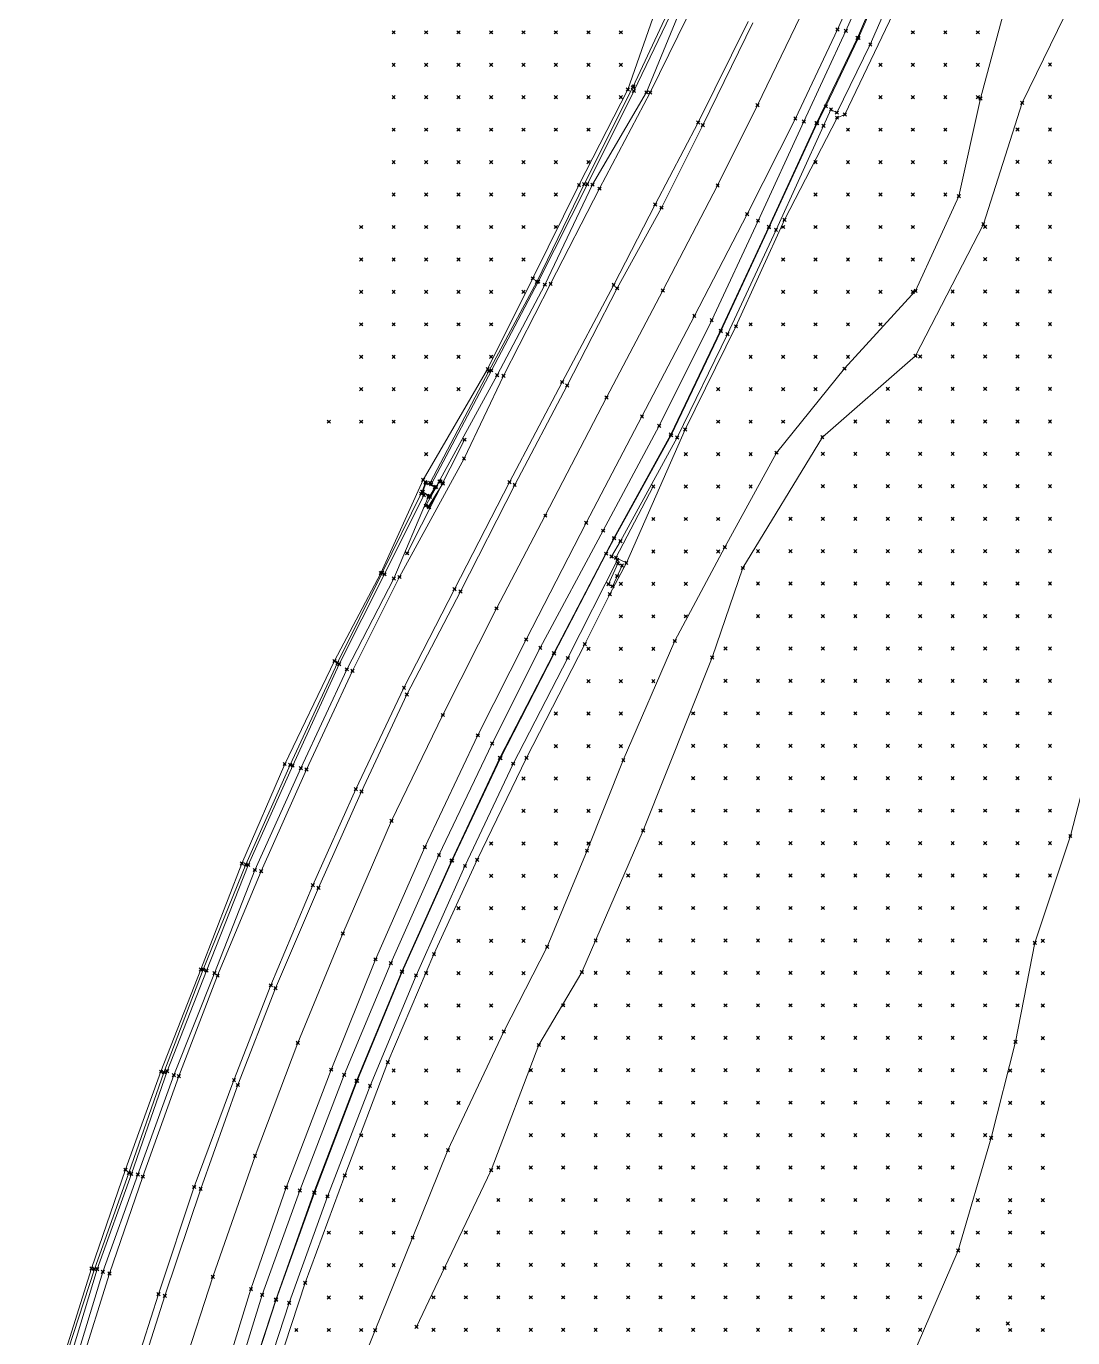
# Model space of a CAD drawing. Header units: metres. Extents: x 441556 to 446409, y 432338 to 461058.
# Drawn here: x 441641.1 to 441737.8, y 452498.3 to 452619.6 of the extents above; entities that cross this region are included whole.
import ezdxf

# ---------------------------------------------------------------- set-up
doc = ezdxf.new("R2010")
doc.units = ezdxf.units.M
doc.header["$MEASUREMENT"] = 0
doc.header["$PDMODE"] = 35
doc.header["$PDSIZE"] = 0.15
for name, color, linetype, lineweight in [('DTM-BRE-RevN_GRP_ CAROSABIL', 2, 'Continuous', 0), ('DTM-BRE-RevN_GRP_ACOSTAMENT', 2, 'Continuous', 0), ('DTM-BRE-RevN_GRP_AX', 2, 'Continuous', 0), ('DTM-BRE-RevN_GRP_CAMERA CADERE JOS', 2, 'Continuous', 0), ('DTM-BRE-RevN_GRP_CAMERA CADERE SUS', 2, 'Continuous', 0), ('DTM-BRE-RevN_GRP_CANAL', 2, 'Continuous', 0), ('DTM-BRE-RevN_GRP_CURS APA', 2, 'Continuous', 0), ('DTM-BRE-RevN_GRP_PARAPET BETON_JOS', 2, 'Continuous', 0), ('DTM-BRE-RevN_GRP_PARAPET BETON_SUS', 2, 'Continuous', 0), ('DTM-BRE-RevN_GRP_PARAPET METALIC', 2, 'Continuous', 0), ('DTM-BRE-RevN_GRP_PARAPET NEW JERSEY', 2, 'Continuous', 0), ('DTM-BRE-RevN_GRP_SANT BETON JOS', 2, 'Continuous', 0), ('DTM-BRE-RevN_GRP_SANT BETON SUS', 2, 'Continuous', 0), ('DTM-BRE-RevN_GRP_TALUZ JOS', 2, 'Continuous', 0), ('DTM-BRE-RevN_GRP_TALUZ SUS', 2, 'Continuous', 0), ('DTM-BRE-RevN_GRP_ZID SPRIJIN JOS', 2, 'Continuous', 0), ('DTM-BRE-RevN_GRP_ZID SPRIJIN SUS', 2, 'Continuous', 0), ('DTM-BRE-RevN_YP_RevL', 1, 'Continuous', 0), ('DTM-NOK-RevN_bathymetry', 6, 'Continuous', 0), ('DTM-NOK-RevN_LIDAR_co_lidar', 91, 'Continuous', 0), ('DTM-NOK-RevN_RTK', 32, 'Continuous', 0)]:
    doc.layers.add(name, color=color, linetype=linetype, lineweight=lineweight)

msp = doc.modelspace()

# ---------------------------------------------------------------- linework, layer by layer
at = {"layer": 'DTM-BRE-RevN_GRP_ CAROSABIL'}
for p, q in [((441716.083, 452619.271, 359.569), (441720.063, 452628.259, 359.603)), ((441703.202, 452622.471, 359.294), (441698.784, 452613.448, 359.229)), ((441712.193, 452611.041, 359.511), (441716.083, 452619.271, 359.569)), ((441698.784, 452613.448, 359.229), (441694.104, 452604.559, 359.24)), ((441707.734, 452602.208, 359.402), (441712.193, 452611.041, 359.511)), ((441694.104, 452604.559, 359.24), (441689.578, 452595.748, 359.263)), ((441702.859, 452592.791, 359.328), (441707.734, 452602.208, 359.402)), ((441689.578, 452595.748, 359.263), (441685.215, 452587.257, 359.293)), ((441698.021, 452583.504, 359.221), (441702.859, 452592.791, 359.328)), ((441685.215, 452587.257, 359.293), (441681.573, 452579.609, 359.214)), ((441692.871, 452573.668, 359.108), (441698.021, 452583.504, 359.221)), ((441681.573, 452579.609, 359.214), (441675.611, 452568.659, 359.335)), ((441687.312, 452562.881, 358.991), (441692.871, 452573.668, 359.108)), ((441675.611, 452568.659, 359.335), (441671.255, 452559.971, 359.34)), ((441682.859, 452554.019, 358.964), (441687.312, 452562.881, 358.991)), ((441671.255, 452559.971, 359.34), (441667.005, 452550.866, 359.271)), ((441677.956, 452543.675, 358.923), (441682.859, 452554.019, 358.964)), ((441667.005, 452550.866, 359.271), (441662.812, 452541.456, 359.318)), ((441673.387, 452533.305, 358.904), (441677.956, 452543.675, 358.923)), ((441662.812, 452541.456, 359.318), (441658.8, 452531.801, 359.241)), ((441669.299, 452523.107, 358.903), (441673.387, 452533.305, 358.904)), ((441658.8, 452531.801, 359.241), (441655.213, 452522.516, 359.177)), ((441655.213, 452522.516, 359.177), (441651.885, 452513.218, 359.011)), ((441665.145, 452512.223, 358.879), (441669.299, 452523.107, 358.903)), ((441651.885, 452513.218, 359.011), (441648.803, 452504.273, 359.186)), ((441661.88, 452502.826, 358.851), (441665.145, 452512.223, 358.879)), ((441648.803, 452504.273, 359.186), (441645.756, 452494.56, 359.142)), ((441655.747, 452483, 358.763), (441661.88, 452502.826, 358.851))]:
    msp.add_line(p, q, dxfattribs=at)
at = {"layer": 'DTM-BRE-RevN_GRP_ACOSTAMENT'}
for p, q in [((441717.941, 452618.493, 359.583), (441721.896, 452627.736, 359.584)), ((441714.145, 452610.609, 359.57), (441717.941, 452618.493, 359.583)), ((441709.743, 452601.026, 359.491), (441714.145, 452610.609, 359.57)), ((441705.289, 452591.433, 359.348), (441709.743, 452601.026, 359.491)), ((441700.672, 452581.829, 359.2), (441705.289, 452591.433, 359.348)), ((441695.432, 452572.259, 359.065), (441700.672, 452581.829, 359.2)), ((441689.869, 452561.613, 358.912), (441695.432, 452572.259, 359.065)), ((441684.883, 452551.935, 358.891), (441689.869, 452561.613, 358.912)), ((441680.418, 452542.428, 358.87), (441684.883, 452551.935, 358.891)), ((441675.829, 452532.187, 358.859), (441680.418, 452542.428, 358.87)), ((441671.626, 452522.075, 358.818), (441675.829, 452532.187, 358.859)), ((441667.703, 452511.763, 358.788), (441671.626, 452522.075, 358.818)), ((441664.184, 452501.835, 358.774), (441667.703, 452511.763, 358.788)), ((441660.955, 452492.017, 358.764), (441664.184, 452501.835, 358.774))]:
    msp.add_line(p, q, dxfattribs=at)
at = {"layer": 'DTM-BRE-RevN_GRP_AX'}
for p, q in [((441712.626, 452620.453, 359.437), (441708.704, 452612.276, 359.436)), ((441708.704, 452612.276, 359.436), (441705.014, 452604.861, 359.371)), ((441705.014, 452604.861, 359.371), (441699.936, 452595.137, 359.3)), ((441699.936, 452595.137, 359.3), (441694.75, 452585.255, 359.232)), ((441694.75, 452585.255, 359.232), (441689.083, 452574.33, 359.186)), ((441689.083, 452574.33, 359.186), (441684.577, 452565.756, 359.081)), ((441684.577, 452565.756, 359.081), (441679.616, 452555.9, 359.038)), ((441679.616, 452555.9, 359.038), (441674.873, 452546.106, 359.028)), ((441674.873, 452546.106, 359.028), (441670.377, 452535.695, 358.976)), ((441670.377, 452535.695, 358.976), (441666.207, 452525.581, 358.965)), ((441666.207, 452525.581, 358.965), (441662.256, 452515.145, 358.94)), ((441662.256, 452515.145, 358.94), (441658.345, 452503.966, 358.923)), ((441658.345, 452503.966, 358.923), (441655.393, 452494.889, 358.893))]:
    msp.add_line(p, q, dxfattribs=at)
at = {"layer": 'DTM-BRE-RevN_GRP_CAMERA CADERE JOS'}
for p, q in [((441678.035, 452577.332, 357.03), (441677.767, 452576.544, 357.315)), ((441678.867, 452576.968, 356.692), (441678.035, 452577.332, 357.03)), ((441678.415, 452576.171, 357.311), (441678.867, 452576.968, 356.692)), ((441677.767, 452576.544, 357.315), (441678.415, 452576.171, 357.311))]:
    msp.add_line(p, q, dxfattribs=at)
at = {"layer": 'DTM-BRE-RevN_GRP_CAMERA CADERE SUS'}
for p, q in [((441678, 452577.433, 358.952), (441677.711, 452576.539, 359.033)), ((441679.004, 452576.983, 359.103), (441678, 452577.433, 358.952)), ((441678.431, 452576.078, 358.998), (441679.004, 452576.983, 359.103)), ((441677.711, 452576.539, 359.033), (441678.431, 452576.078, 358.998))]:
    msp.add_line(p, q, dxfattribs=at)
at = {"layer": 'DTM-BRE-RevN_GRP_CANAL'}
for p, q in [((441695.803, 452569.912, 357.117), (441694.923, 452567.991, 357.122)), ((441695.294, 452567.792, 355.918), (441696.174, 452569.712, 355.913)), ((441696.174, 452569.712, 355.913), (441695.803, 452569.912, 357.117)), ((441694.923, 452567.991, 357.122), (441695.294, 452567.792, 355.918))]:
    msp.add_line(p, q, dxfattribs=at)
at = {"layer": 'DTM-BRE-RevN_GRP_CURS APA'}
for p, q in [((441740.038, 452554.031, 351.695), (441737.61, 452544.714, 351.708)), ((441737.61, 452544.714, 351.708), (441734.32, 452534.832, 351.667)), ((441734.32, 452534.832, 351.667), (441732.542, 452525.689, 351.659)), ((441732.542, 452525.689, 351.659), (441730.296, 452516.808, 351.644)), ((441730.296, 452516.808, 351.644), (441727.242, 452506.386, 351.675)), ((441727.242, 452506.386, 351.675), (441723.467, 452497.622, 351.605))]:
    msp.add_line(p, q, dxfattribs=at)
at = {"layer": 'DTM-BRE-RevN_GRP_PARAPET BETON_JOS'}
for p, q in [((441678.049, 452575.254, 359.182), (441679.312, 452577.48, 359.195)), ((441679.599, 452577.36, 359.333), (441678.341, 452575.1, 359.337)), ((441679.312, 452577.48, 359.195), (441679.599, 452577.36, 359.333)), ((441678.341, 452575.1, 359.337), (441678.049, 452575.254, 359.182))]:
    msp.add_line(p, q, dxfattribs=at)
at = {"layer": 'DTM-BRE-RevN_GRP_PARAPET BETON_SUS'}
for p, q in [((441679.622, 452577.286, 359.856), (441678.284, 452575.18, 359.829)), ((441679.393, 452577.483, 359.851), (441679.622, 452577.286, 359.856))]:
    msp.add_line(p, q, dxfattribs=at)
at = {"layer": 'DTM-BRE-RevN_GRP_PARAPET METALIC'}
for p, q in [((441716.867, 452619.139, 359.561), (441720.779, 452627.95, 359.594)), ((441712.987, 452610.761, 359.531), (441716.867, 452619.139, 359.561)), ((441708.744, 452601.595, 359.439), (441712.987, 452610.761, 359.531)), ((441704.463, 452592.402, 359.366), (441708.744, 452601.595, 359.439)), ((441699.609, 452582.624, 359.19), (441704.463, 452592.402, 359.366)), ((441694.428, 452572.943, 359.071), (441699.609, 452582.624, 359.19)), ((441681.611, 452581.35, 359.272), (441676.309, 452570.846, 359.333)), ((441688.624, 452562.105, 358.922), (441694.428, 452572.943, 359.071)), ((441684.175, 452553.269, 358.933), (441688.624, 452562.105, 358.922)), ((441679.259, 452542.947, 358.873), (441684.175, 452553.269, 358.933)), ((441674.814, 452532.956, 358.866), (441679.259, 452542.947, 358.873)), ((441670.503, 452522.632, 358.856), (441674.814, 452532.956, 358.866)), ((441666.397, 452511.932, 358.805), (441670.503, 452522.632, 358.856)), ((441662.921, 452502.286, 358.794), (441666.397, 452511.932, 358.805)), ((441656.842, 452482.658, 358.723), (441662.921, 452502.286, 358.794))]:
    msp.add_line(p, q, dxfattribs=at)
at = {"layer": 'DTM-BRE-RevN_GRP_PARAPET NEW JERSEY'}
for p, q in [((441707.834, 452620.021, 359.582), (441703.214, 452610.677, 359.35)), ((441703.641, 452610.434, 359.358), (441708.26, 452619.878, 359.447)), ((441703.214, 452610.677, 359.35), (441699.247, 452603.085, 359.358)), ((441699.817, 452602.798, 359.353), (441703.641, 452610.434, 359.358)), ((441699.247, 452603.085, 359.358), (441695.404, 452595.659, 359.305)), ((441695.736, 452595.346, 359.238), (441699.817, 452602.798, 359.353)), ((441695.404, 452595.659, 359.305), (441690.639, 452586.68, 359.269)), ((441691.114, 452586.358, 359.289), (441695.736, 452595.346, 359.238)), ((441690.639, 452586.68, 359.269), (441685.784, 452577.42, 359.247)), ((441686.255, 452577.167, 359.245), (441691.114, 452586.358, 359.289)), ((441685.784, 452577.42, 359.247), (441680.697, 452567.542, 359.297)), ((441681.241, 452567.32, 359.221), (441686.255, 452577.167, 359.245)), ((441680.697, 452567.542, 359.297), (441676.022, 452558.41, 359.174)), ((441676.287, 452557.797, 359.291), (441681.241, 452567.32, 359.221)), ((441676.022, 452558.41, 359.174), (441671.563, 452549.041, 359.247)), ((441672.101, 452548.824, 359.23), (441676.287, 452557.797, 359.291)), ((441671.563, 452549.041, 359.247), (441667.599, 452540.166, 359.193)), ((441668.112, 452539.908, 359.149), (441672.101, 452548.824, 359.23)), ((441667.599, 452540.166, 359.193), (441663.72, 452530.907, 359.165)), ((441664.144, 452530.643, 359.137), (441668.112, 452539.908, 359.149)), ((441663.72, 452530.907, 359.165), (441660.311, 452522.133, 359.188)), ((441660.668, 452521.695, 359.183), (441664.144, 452530.643, 359.137)), ((441660.311, 452522.133, 359.188), (441656.635, 452512.262, 359.161)), ((441657.232, 452512.101, 359.116), (441660.668, 452521.695, 359.183)), ((441656.635, 452512.262, 359.161), (441653.332, 452502.346, 359.261)), ((441653.91, 452502.198, 359.152), (441657.232, 452512.101, 359.116)), ((441653.332, 452502.346, 359.261), (441650.174, 452492.448, 359.047)), ((441650.692, 452492.007, 359.001), (441653.91, 452502.198, 359.152))]:
    msp.add_line(p, q, dxfattribs=at)
at = {"layer": 'DTM-BRE-RevN_GRP_SANT BETON JOS'}
for p, q in [((441701.865, 452623.18, 359.007), (441697.27, 452613.586, 358.926)), ((441697.27, 452613.586, 358.926), (441692.97, 452604.984, 358.88)), ((441692.97, 452604.984, 358.88), (441688.426, 452595.957, 358.888)), ((441688.426, 452595.957, 358.888), (441684.097, 452587.762, 358.908)), ((441684.097, 452587.762, 358.908), (441678.538, 452577.222, 358.894)), ((441677.871, 452576.222, 358.871), (441674.228, 452568.906, 359.016)), ((441674.228, 452568.906, 359.016), (441670.036, 452560.6, 359.008)), ((441670.036, 452560.6, 359.008), (441665.736, 452551.222, 358.999)), ((441665.736, 452551.222, 358.999), (441661.626, 452542.03, 358.992)), ((441661.626, 452542.03, 358.992), (441657.763, 452532.26, 358.933)), ((441657.763, 452532.26, 358.933), (441654.132, 452522.979, 358.877)), ((441654.132, 452522.979, 358.877), (441650.826, 452513.472, 358.863)), ((441650.826, 452513.472, 358.863), (441647.677, 452504.658, 358.831)), ((441647.677, 452504.658, 358.831), (441644.69, 452494.8, 359.21))]:
    msp.add_line(p, q, dxfattribs=at)
at = {"layer": 'DTM-BRE-RevN_GRP_SANT BETON SUS'}
for p, q in [((441697.175, 452613.929, 359.089), (441701.465, 452623.142, 359.142)), ((441698.427, 452613.464, 359.162), (441702.325, 452622.928, 359.157)), ((441692.679, 452604.978, 359.021), (441697.175, 452613.929, 359.089)), ((441693.45, 452604.93, 359.158), (441698.427, 452613.464, 359.162)), ((441688.294, 452595.949, 359.077), (441692.679, 452604.978, 359.021)), ((441689.04, 452595.681, 359.219), (441693.45, 452604.93, 359.158)), ((441683.866, 452587.686, 359.047), (441688.294, 452595.949, 359.077)), ((441684.624, 452587.312, 359.227), (441689.04, 452595.681, 359.219)), ((441678.44, 452577.364, 359.044), (441683.866, 452587.686, 359.047)), ((441678.989, 452576.991, 359.224), (441684.624, 452587.312, 359.227)), ((441677.613, 452576.36, 359.047), (441674.011, 452569.034, 359.179)), ((441675.077, 452568.517, 359.324), (441678.273, 452576.049, 359.157)), ((441674.011, 452569.034, 359.179), (441669.864, 452560.713, 359.133)), ((441670.737, 452560.119, 359.301), (441675.077, 452568.517, 359.324)), ((441669.864, 452560.713, 359.133), (441665.503, 452551.285, 359.143)), ((441666.499, 452550.973, 359.26), (441670.737, 452560.119, 359.301)), ((441665.503, 452551.285, 359.143), (441661.395, 452542.073, 359.104)), ((441662.232, 452541.565, 359.221), (441666.499, 452550.973, 359.26)), ((441661.395, 452542.073, 359.104), (441657.472, 452532.354, 359.101)), ((441658.507, 452532.029, 359.258), (441662.232, 452541.565, 359.221)), ((441657.472, 452532.354, 359.101), (441653.829, 452522.859, 359.078)), ((441654.754, 452522.59, 359.213), (441658.507, 452532.029, 359.258)), ((441653.829, 452522.859, 359.078), (441650.594, 452513.56, 359.023)), ((441651.431, 452513.41, 359.167), (441654.754, 452522.59, 359.213)), ((441650.594, 452513.56, 359.023), (441647.417, 452504.657, 359.012)), ((441648.193, 452504.418, 359.109), (441651.431, 452513.41, 359.167)), ((441647.417, 452504.657, 359.012), (441644.251, 452494.968, 358.97)), ((441645.172, 452494.558, 359.123), (441648.193, 452504.418, 359.109))]:
    msp.add_line(p, q, dxfattribs=at)
at = {"layer": 'DTM-BRE-RevN_GRP_TALUZ JOS'}
for p, q in [((441700.104, 452623.401, 359.25), (441696.715, 452613.723, 359.07)), ((441733.164, 452612.488, 352.065), (441737.759, 452621.896, 352.065)), ((441696.715, 452613.723, 359.07), (441692.198, 452604.891, 359.046)), ((441729.57, 452601.276, 352.178), (441733.164, 452612.488, 352.065)), ((441692.198, 452604.891, 359.046), (441687.939, 452596.269, 359.071)), ((441723.304, 452589.113, 352.219), (441729.57, 452601.276, 352.178)), ((441687.939, 452596.269, 359.071), (441683.756, 452587.866, 359.068)), ((441714.692, 452581.589, 352.001), (441723.304, 452589.113, 352.219)), ((441683.756, 452587.866, 359.068), (441677.792, 452577.642, 359.05)), ((441707.345, 452569.491, 352), (441714.692, 452581.589, 352.001)), ((441677.792, 452577.642, 359.05), (441673.87, 452569.017, 359.185)), ((441704.513, 452561.215, 352.077), (441707.345, 452569.491, 352)), ((441673.87, 452569.017, 359.185), (441669.595, 452560.891, 359.167)), ((441698.123, 452545.21, 352.161), (441704.513, 452561.215, 352.077)), ((441669.595, 452560.891, 359.167), (441664.996, 452551.364, 359.234)), ((441664.996, 452551.364, 359.234), (441661.047, 452542.176, 359.196)), ((441692.464, 452532.132, 352.156), (441698.123, 452545.21, 352.161)), ((441661.047, 452542.176, 359.196), (441657.25, 452532.378, 359.24)), ((441657.25, 452532.378, 359.24), (441653.562, 452522.927, 359.103)), ((441688.49, 452525.392, 352.045), (441692.464, 452532.132, 352.156)), ((441684.076, 452513.812, 352.031), (441688.49, 452525.392, 352.045)), ((441653.562, 452522.927, 359.103), (441650.276, 452513.867, 359.009)), ((441650.276, 452513.867, 359.009), (441647.142, 452504.726, 359.032)), ((441679.761, 452504.775, 352.053), (441684.076, 452513.812, 352.031)), ((441647.142, 452504.726, 359.032), (441641.11, 452485.451, 358.373)), ((441677.18, 452499.327, 352.007), (441679.761, 452504.775, 352.053))]:
    msp.add_line(p, q, dxfattribs=at)
at = {"layer": 'DTM-BRE-RevN_GRP_TALUZ SUS'}
for p, q in [((441729.297, 452612.9, 354.85), (441731.973, 452622.807, 354.929)), ((441727.298, 452603.866, 354.717), (441729.297, 452612.9, 354.85)), ((441723.314, 452595.104, 354.48), (441727.298, 452603.866, 354.717)), ((441716.746, 452587.92, 354.491), (441723.314, 452595.104, 354.48)), ((441710.443, 452580.147, 354.781), (441716.746, 452587.92, 354.491)), ((441705.673, 452571.407, 354.656), (441710.443, 452580.147, 354.781)), ((441701.047, 452562.741, 354.773), (441705.673, 452571.407, 354.656)), ((441696.294, 452551.717, 355.71), (441701.047, 452562.741, 354.773)), ((441692.939, 452543.359, 355.197), (441696.294, 452551.717, 355.71)), ((441689.248, 452534.465, 354.753), (441692.939, 452543.359, 355.197)), ((441685.253, 452526.633, 354.765), (441689.248, 452534.465, 354.753)), ((441680.089, 452515.66, 354.764), (441685.253, 452526.633, 354.765)), ((441676.824, 452507.577, 354.736), (441680.089, 452515.66, 354.764)), ((441673.361, 452499.023, 354.559), (441676.824, 452507.577, 354.736)), ((441669.563, 452489.529, 354.632), (441673.361, 452499.023, 354.559))]:
    msp.add_line(p, q, dxfattribs=at)
at = {"layer": 'DTM-BRE-RevN_GRP_ZID SPRIJIN JOS'}
for p, q in [((441716.773, 452611.419, 355.291), (441722.338, 452623.068, 355.28)), ((441711.181, 452601.684, 355.292), (441716.047, 452611.12, 355.441)), ((441716.047, 452611.12, 355.441), (441716.773, 452611.419, 355.291)), ((441706.706, 452591.828, 355.093), (441711.181, 452601.684, 355.292)), ((441702.012, 452582.303, 355.085), (441706.706, 452591.828, 355.093)), ((441696.576, 452569.96, 354.845), (441702.012, 452582.303, 355.085)), ((441692.73, 452562.453, 354.892), (441695.041, 452567.064, 354.923)), ((441687.344, 452551.938, 354.879), (441692.73, 452562.453, 354.892)), ((441682.782, 452542.514, 354.842), (441687.344, 452551.938, 354.879)), ((441678.795, 452533.776, 354.847), (441682.782, 452542.514, 354.842)), ((441674.53, 452523.799, 354.861), (441678.795, 452533.776, 354.847)), ((441670.557, 452513.325, 354.783), (441674.53, 452523.799, 354.861)), ((441666.883, 452503.398, 354.788), (441670.557, 452513.325, 354.783)), ((441663.404, 452492.722, 354.711), (441666.883, 452503.398, 354.788))]:
    msp.add_line(p, q, dxfattribs=at)
at = {"layer": 'DTM-BRE-RevN_GRP_ZID SPRIJIN SUS'}
for p, q in [((441718.032, 452618.49, 359.487), (441722.004, 452627.663, 359.499)), ((441723.14, 452627.165, 359.497), (441719.122, 452617.886, 359.479)), ((441715.006, 452612.172, 359.493), (441718.032, 452618.49, 359.487)), ((441719.122, 452617.886, 359.479), (441716.027, 452611.581, 359.51)), ((441714.215, 452610.602, 359.489), (441715.006, 452612.172, 359.493)), ((441715.486, 452611.879, 359.515), (441714.797, 452610.37, 359.488)), ((441716.027, 452611.581, 359.51), (441715.486, 452611.879, 359.515)), ((441709.763, 452600.991, 359.418), (441714.215, 452610.602, 359.489)), ((441714.797, 452610.37, 359.488), (441710.407, 452600.754, 359.406)), ((441705.308, 452591.385, 359.334), (441709.763, 452600.991, 359.418)), ((441710.407, 452600.754, 359.406), (441705.928, 452591.104, 359.342)), ((441700.708, 452581.755, 359.261), (441705.308, 452591.385, 359.334)), ((441705.928, 452591.104, 359.342), (441701.264, 452581.546, 359.245)), ((441695.453, 452572.23, 359.182), (441700.708, 452581.755, 359.261)), ((441701.264, 452581.546, 359.245), (441696.026, 452571.976, 359.179)), ((441694.704, 452570.817, 359.183), (441695.453, 452572.23, 359.182)), ((441696.026, 452571.976, 359.179), (441695.21, 452570.544, 359.202)), ((441689.915, 452561.587, 359.159), (441694.704, 452570.817, 359.183)), ((441695.742, 452570.235, 359.182), (441691.169, 452561.169, 359.158)), ((441695.21, 452570.544, 359.202), (441695.742, 452570.235, 359.182)), ((441684.945, 452551.906, 359.137), (441689.915, 452561.587, 359.159)), ((441691.169, 452561.169, 359.158), (441686.122, 452551.396, 359.138)), ((441680.475, 452542.443, 359.113), (441684.945, 452551.906, 359.137)), ((441686.122, 452551.396, 359.138), (441681.66, 452541.935, 359.126)), ((441675.867, 452532.142, 359.075), (441680.475, 452542.443, 359.113)), ((441681.66, 452541.935, 359.126), (441677.135, 452531.829, 359.097)), ((441671.692, 452522.086, 359.056), (441675.867, 452532.142, 359.075)), ((441677.135, 452531.829, 359.097), (441672.883, 452521.611, 359.057)), ((441667.747, 452511.725, 359), (441671.692, 452522.086, 359.056)), ((441672.883, 452521.611, 359.057), (441668.944, 452511.397, 359.013)), ((441664.22, 452501.857, 358.962), (441667.747, 452511.725, 359)), ((441668.944, 452511.397, 359.013), (441665.41, 452501.547, 358.985)), ((441660.995, 452492.014, 358.973), (441664.22, 452501.857, 358.962)), ((441665.41, 452501.547, 358.985), (441662.215, 452491.763, 358.962))]:
    msp.add_line(p, q, dxfattribs=at)
at = {"layer": 'DTM-BRE-RevN_YP_RevL'}
for p, q in [((441695.618, 452570.432, 354.843), (441699.066, 452577.021, 355.46)), ((441695.041, 452567.064, 354.923), (441696.576, 452569.96, 354.845)), ((441696.576, 452569.96, 354.845), (441695.618, 452570.432, 354.843))]:
    msp.add_line(p, q, dxfattribs=at)
at = {"layer": 'DTM-NOK-RevN_bathymetry'}
for p in [(441735.733, 452616.035, 352.151), (441735.733, 452613.036, 351.972), (441732.734, 452610.036, 352.556), (441735.733, 452610.036, 351.83), (441732.734, 452607.037, 352.429), (441735.733, 452607.037, 351.486), (441732.734, 452604.038, 351.951), (441735.733, 452604.038, 350.981), (441729.734, 452601.038, 352.452), (441732.734, 452601.038, 351.459), (441735.733, 452601.038, 350.46), (441729.734, 452598.039, 351.937), (441732.734, 452598.039, 350.867), (441735.733, 452598.039, 349.994), (441726.735, 452595.039, 351.82), (441729.734, 452595.039, 351.274), (441732.734, 452595.039, 350.243), (441735.733, 452595.039, 349.727), (441726.735, 452592.04, 351.014), (441729.734, 452592.04, 350.489), (441732.734, 452592.04, 349.914), (441735.733, 452592.04, 349.531), (441723.736, 452589.041, 351.12), (441726.735, 452589.041, 350.631), (441729.734, 452589.041, 350.141), (441732.734, 452589.041, 349.698), (441735.733, 452589.041, 349.283), (441720.736, 452586.041, 351.232), (441723.736, 452586.041, 350.742), (441726.735, 452586.041, 350.253), (441729.734, 452586.041, 349.917), (441732.734, 452586.041, 349.447), (441735.733, 452586.041, 349.019), (441717.737, 452583.042, 351.623), (441720.736, 452583.042, 350.812), (441723.736, 452583.042, 350.323), (441726.735, 452583.042, 349.971), (441729.734, 452583.042, 349.628), (441732.734, 452583.042, 349.135), (441735.733, 452583.042, 348.829), (441714.738, 452580.043, 352.167), (441717.737, 452580.043, 351.352), (441720.736, 452580.043, 350.42), (441723.736, 452580.043, 349.956), (441726.735, 452580.043, 349.84), (441729.734, 452580.043, 349.325), (441732.734, 452580.043, 348.859), (441735.733, 452580.043, 348.857), (441714.738, 452577.043, 351.608), (441717.737, 452577.043, 350.743), (441720.736, 452577.043, 350.029), (441723.736, 452577.043, 349.924), (441726.735, 452577.043, 349.627), (441729.734, 452577.043, 349.17), (441732.734, 452577.043, 348.861), (441735.733, 452577.043, 348.831), (441711.738, 452574.044, 352.016), (441714.738, 452574.044, 351.07), (441717.737, 452574.044, 350.179), (441720.736, 452574.044, 349.849), (441723.736, 452574.044, 349.837), (441726.735, 452574.044, 349.533), (441729.734, 452574.044, 349.14), (441732.734, 452574.044, 348.834), (441735.733, 452574.044, 348.778), (441708.739, 452571.045, 352.331), (441711.738, 452571.045, 351.67), (441714.738, 452571.045, 350.776), (441717.737, 452571.045, 349.905), (441720.736, 452571.045, 349.761), (441723.736, 452571.045, 349.728), (441726.735, 452571.045, 349.414), (441729.734, 452571.045, 349.081), (441732.734, 452571.045, 348.755), (441735.733, 452571.045, 349.062), (441708.739, 452568.045, 351.869), (441711.738, 452568.045, 351.211), (441714.738, 452568.045, 350.487), (441717.737, 452568.045, 349.706), (441720.736, 452568.045, 349.656), (441723.736, 452568.045, 349.472), (441726.735, 452568.045, 349.238), (441729.734, 452568.045, 349.015), (441732.734, 452568.045, 348.804), (441735.733, 452568.045, 349.322), (441708.739, 452565.046, 351.406), (441711.738, 452565.046, 350.748), (441714.738, 452565.046, 350.09), (441717.737, 452565.046, 349.607), (441720.736, 452565.046, 349.451), (441723.736, 452565.046, 349.28), (441726.735, 452565.046, 349.21), (441729.734, 452565.046, 349.21), (441732.734, 452565.046, 349.279), (441735.733, 452565.046, 349.63), (441705.74, 452562.047, 351.684), (441708.739, 452562.047, 351.109), (441711.738, 452562.047, 350.537), (441714.738, 452562.047, 349.961), (441717.737, 452562.047, 349.561), (441720.736, 452562.047, 349.39), (441723.736, 452562.047, 349.232), (441726.735, 452562.047, 349.197), (441729.734, 452562.047, 349.324), (441732.734, 452562.047, 349.471), (441735.733, 452562.047, 350.183), (441705.74, 452559.047, 351.483), (441708.739, 452559.047, 351.026), (441711.738, 452559.047, 350.509), (441714.738, 452559.047, 349.928), (441717.737, 452559.047, 349.478), (441720.736, 452559.047, 349.338), (441723.736, 452559.047, 349.22), (441726.735, 452559.047, 349.197), (441729.734, 452559.047, 349.5), (441732.734, 452559.047, 349.954), (441735.733, 452559.047, 350.667), (441702.74, 452556.048, 351.601), (441705.74, 452556.048, 351.055), (441708.739, 452556.048, 350.599), (441711.738, 452556.048, 350.143), (441714.738, 452556.048, 349.688), (441717.737, 452556.048, 349.52), (441720.736, 452556.048, 349.399), (441723.736, 452556.048, 349.379), (441726.735, 452556.048, 349.384), (441729.734, 452556.048, 349.778), (441732.734, 452556.048, 350.393), (441735.733, 452556.048, 350.846), (441702.74, 452553.049, 351.337), (441705.74, 452553.049, 350.668), (441708.739, 452553.049, 350.214), (441711.738, 452553.049, 349.758), (441714.738, 452553.049, 349.482), (441717.737, 452553.049, 349.542), (441720.736, 452553.049, 349.428), (441723.736, 452553.049, 349.417), (441726.735, 452553.049, 349.439), (441729.734, 452553.049, 349.911), (441732.734, 452553.049, 350.541), (441735.733, 452553.049, 351.138), (441702.74, 452550.049, 351.044), (441705.74, 452550.049, 350.285), (441708.739, 452550.049, 349.785), (441711.738, 452550.049, 349.408), (441714.738, 452550.049, 349.492), (441717.737, 452550.049, 349.565), (441720.736, 452550.049, 349.514), (441723.736, 452550.049, 349.469), (441726.735, 452550.049, 349.512), (441729.734, 452550.049, 350.045), (441732.734, 452550.049, 350.674), (441735.733, 452550.049, 351.303), (441699.741, 452547.05, 351.491), (441702.74, 452547.05, 350.741), (441705.74, 452547.05, 349.992), (441708.739, 452547.05, 349.364), (441711.738, 452547.05, 349.406), (441714.738, 452547.05, 349.517), (441717.737, 452547.05, 349.552), (441720.736, 452547.05, 349.544), (441723.736, 452547.05, 349.554), (441726.735, 452547.05, 349.634), (441729.734, 452547.05, 350.21), (441732.734, 452547.05, 350.838), (441735.733, 452547.05, 351.466), (441699.741, 452544.05, 351.096), (441702.74, 452544.05, 350.157), (441705.74, 452544.05, 349.38), (441708.739, 452544.05, 349.216), (441711.738, 452544.05, 349.42), (441714.738, 452544.05, 349.566), (441717.737, 452544.05, 349.668), (441720.736, 452544.05, 349.69), (441723.736, 452544.05, 349.701), (441726.735, 452544.05, 349.734), (441729.734, 452544.05, 350.369), (441732.734, 452544.05, 351.056), (441735.733, 452544.05, 351.688), (441696.741, 452541.051, 351.923), (441699.741, 452541.051, 350.966), (441702.74, 452541.051, 349.978), (441705.74, 452541.051, 349.108), (441708.739, 452541.051, 349.273), (441711.738, 452541.051, 349.435), (441714.738, 452541.051, 349.589), (441717.737, 452541.051, 349.679), (441720.736, 452541.051, 349.819), (441723.736, 452541.051, 349.745), (441726.735, 452541.051, 349.883), (441729.734, 452541.051, 350.509), (441732.734, 452541.051, 351.191), (441735.733, 452541.051, 351.895), (441696.741, 452538.052, 351.772), (441699.741, 452538.052, 350.815), (441702.74, 452538.052, 349.85), (441705.74, 452538.052, 349.147), (441708.739, 452538.052, 349.325), (441711.738, 452538.052, 349.597), (441714.738, 452538.052, 349.687), (441717.737, 452538.052, 349.757), (441720.736, 452538.052, 349.836), (441723.736, 452538.052, 349.95), (441726.735, 452538.052, 350.241), (441729.734, 452538.052, 350.809), (441732.734, 452538.052, 351.427), (441693.742, 452535.052, 352.507), (441696.741, 452535.052, 351.611), (441699.741, 452535.052, 350.454), (441702.74, 452535.052, 349.289), (441705.74, 452535.052, 349.122), (441708.739, 452535.052, 349.329), (441711.738, 452535.052, 349.697), (441714.738, 452535.052, 349.879), (441717.737, 452535.052, 349.948), (441720.736, 452535.052, 350.129), (441723.736, 452535.052, 350.29), (441726.735, 452535.052, 350.618), (441729.734, 452535.052, 350.903), (441732.734, 452535.052, 351.434), (441693.742, 452532.053, 352.237), (441696.741, 452532.053, 351.007), (441699.741, 452532.053, 349.738), (441702.74, 452532.053, 349.244), (441705.74, 452532.053, 349.322), (441708.739, 452532.053, 349.448), (441711.738, 452532.053, 349.652), (441714.738, 452532.053, 350.06), (441717.737, 452532.053, 350.138), (441720.736, 452532.053, 350.43), (441723.736, 452532.053, 350.601), (441726.735, 452532.053, 350.924), (441729.734, 452532.053, 351.246), (441732.734, 452532.053, 351.56), (441690.743, 452529.054, 352.545), (441693.742, 452529.054, 351.341), (441696.741, 452529.054, 350.115), (441699.741, 452529.054, 349.373), (441702.74, 452529.054, 349.392), (441705.74, 452529.054, 349.496), (441708.739, 452529.054, 349.679), (441711.738, 452529.054, 349.898), (441714.738, 452529.054, 350.199), (441717.737, 452529.054, 350.348), (441720.736, 452529.054, 350.645), (441723.736, 452529.054, 350.904), (441726.735, 452529.054, 351.228), (441729.734, 452529.054, 351.551), (441732.734, 452529.054, 351.874), (441690.743, 452526.054, 351.856), (441693.742, 452526.054, 350.555), (441696.741, 452526.054, 349.777), (441699.741, 452526.054, 349.441), (441702.74, 452526.054, 349.313), (441705.74, 452526.054, 349.416), (441708.739, 452526.054, 349.879), (441711.738, 452526.054, 350.097), (441714.738, 452526.054, 350.398), (441717.737, 452526.054, 350.596), (441720.736, 452526.054, 350.83), (441723.736, 452526.054, 351.137), (441726.735, 452526.054, 351.456), (441729.734, 452526.054, 351.775), (441687.743, 452523.055, 352.347), (441690.743, 452523.055, 351.123), (441693.742, 452523.055, 350.135), (441696.741, 452523.055, 349.897), (441699.741, 452523.055, 349.592), (441702.74, 452523.055, 349.434), (441705.74, 452523.055, 349.561), (441708.739, 452523.055, 350.053), (441711.738, 452523.055, 350.324), (441714.738, 452523.055, 350.602), (441717.737, 452523.055, 350.807), (441720.736, 452523.055, 351.105), (441723.736, 452523.055, 351.4), (441726.735, 452523.055, 351.641), (441729.734, 452523.055, 351.937), (441687.743, 452520.056, 352.013), (441690.743, 452520.056, 350.926), (441693.742, 452520.056, 349.919), (441696.741, 452520.056, 349.66), (441699.741, 452520.056, 349.564), (441702.74, 452520.056, 349.588), (441705.74, 452520.056, 349.711), (441708.739, 452520.056, 350.123), (441711.738, 452520.056, 350.55), (441714.738, 452520.056, 350.795), (441717.737, 452520.056, 351.018), (441720.736, 452520.056, 351.189), (441723.736, 452520.056, 351.461), (441726.735, 452520.056, 351.777), (441729.734, 452520.056, 352.093), (441687.743, 452517.056, 351.626), (441690.743, 452517.056, 350.466), (441693.742, 452517.056, 349.579), (441696.741, 452517.056, 349.609), (441699.741, 452517.056, 349.616), (441702.74, 452517.056, 349.666), (441705.74, 452517.056, 349.858), (441708.739, 452517.056, 350.28), (441711.738, 452517.056, 350.559), (441714.738, 452517.056, 350.816), (441717.737, 452517.056, 351.076), (441720.736, 452517.056, 351.352), (441723.736, 452517.056, 351.608), (441726.735, 452517.056, 351.838), (441729.734, 452517.056, 352.154), (441684.744, 452514.057, 352.373), (441687.743, 452514.057, 351.131), (441690.743, 452514.057, 349.916), (441693.742, 452514.057, 349.751), (441696.741, 452514.057, 349.69), (441699.741, 452514.057, 349.71), (441702.74, 452514.057, 349.787), (441705.74, 452514.057, 350.009), (441708.739, 452514.057, 350.324), (441711.738, 452514.057, 350.587), (441714.738, 452514.057, 350.864), (441717.737, 452514.057, 351.123), (441720.736, 452514.057, 351.391), (441723.736, 452514.057, 351.678), (441726.735, 452514.057, 351.968), (441684.744, 452511.058, 351.824), (441687.743, 452511.058, 350.572), (441690.743, 452511.058, 349.903), (441693.742, 452511.058, 349.81), (441696.741, 452511.058, 349.749), (441699.741, 452511.058, 349.903), (441702.74, 452511.058, 349.952), (441705.74, 452511.058, 350.038), (441708.739, 452511.058, 350.352), (441711.738, 452511.058, 350.635), (441714.738, 452511.058, 350.912), (441717.737, 452511.058, 351.171), (441720.736, 452511.058, 351.439), (441723.736, 452511.058, 351.716), (441726.735, 452511.058, 352.005), (441681.745, 452508.058, 352.421), (441684.744, 452508.058, 351.386), (441687.743, 452508.058, 350.505), (441690.743, 452508.058, 349.977), (441693.742, 452508.058, 349.717), (441696.741, 452508.058, 349.849), (441699.741, 452508.058, 349.996), (441702.74, 452508.058, 350.111), (441705.74, 452508.058, 350.244), (441708.739, 452508.058, 350.449), (441711.738, 452508.058, 350.679), (441714.738, 452508.058, 350.947), (441717.737, 452508.058, 351.216), (441720.736, 452508.058, 351.487), (441723.736, 452508.058, 351.764), (441726.735, 452508.058, 352.042), (441681.745, 452505.059, 351.872), (441684.744, 452505.059, 350.964), (441687.743, 452505.059, 350.7), (441690.743, 452505.059, 350.261), (441693.742, 452505.059, 349.968), (441696.741, 452505.059, 350.092), (441699.741, 452505.059, 350.325), (441702.74, 452505.059, 350.355), (441705.74, 452505.059, 350.443), (441708.739, 452505.059, 350.68), (441711.738, 452505.059, 350.913), (441714.738, 452505.059, 351.146), (441717.737, 452505.059, 351.361), (441720.736, 452505.059, 351.567), (441723.736, 452505.059, 351.807), (441678.745, 452502.059, 352.395), (441681.745, 452502.059, 351.351), (441684.744, 452502.059, 350.78), (441687.743, 452502.059, 350.569), (441690.743, 452502.059, 350.284), (441693.742, 452502.059, 350.222), (441696.741, 452502.059, 350.348), (441699.741, 452502.059, 350.735), (441702.74, 452502.059, 350.462), (441705.74, 452502.059, 350.644), (441708.739, 452502.059, 350.817), (441711.738, 452502.059, 350.959), (441714.738, 452502.059, 351.195), (441717.737, 452502.059, 351.429), (441720.736, 452502.059, 351.671), (441723.736, 452502.059, 351.921), (441678.745, 452499.06, 352.007), (441681.745, 452499.06, 351.115), (441684.744, 452499.06, 350.468), (441687.743, 452499.06, 350.427), (441690.743, 452499.06, 350.444), (441693.742, 452499.06, 350.5), (441696.741, 452499.06, 350.648), (441699.741, 452499.06, 350.768), (441702.74, 452499.06, 350.575), (441705.74, 452499.06, 350.759), (441708.739, 452499.06, 350.943), (441711.738, 452499.06, 351.127), (441714.738, 452499.06, 351.309), (441717.737, 452499.06, 351.458), (441720.736, 452499.06, 351.662), (441723.736, 452499.06, 351.913)]:
    msp.add_point(p, dxfattribs=at)
at = {"layer": 'DTM-NOK-RevN_LIDAR_co_lidar'}
for p in [(441675.072, 452619.012, 383.487), (441678.071, 452619.012, 379.723), (441681.07, 452619.012, 375.758), (441684.07, 452619.012, 373.833), (441687.069, 452619.012, 370.928), (441690.068, 452619.012, 368.692), (441693.068, 452619.012, 365.813), (441696.067, 452619.012, 360.462), (441723.061, 452619.012, 355.225), (441726.06, 452619.012, 355.17), (441729.06, 452619.012, 354.78), (441675.072, 452616.012, 380.66), (441678.071, 452616.012, 378.014), (441681.07, 452616.012, 373.921), (441684.07, 452616.012, 371.888), (441687.069, 452616.012, 369.831), (441690.068, 452616.012, 366.474), (441693.068, 452616.012, 362.29), (441696.067, 452616.012, 359.865), (441720.062, 452616.012, 355.468), (441723.061, 452616.012, 355.097), (441726.06, 452616.012, 355.076), (441729.06, 452616.012, 354.669), (441675.072, 452613.013, 381.056), (441678.071, 452613.013, 378.572), (441681.07, 452613.013, 375.377), (441684.07, 452613.013, 370.456), (441687.069, 452613.013, 368.063), (441690.068, 452613.013, 365.992), (441693.068, 452613.013, 360.47), (441696.067, 452613.013, 359.38), (441720.062, 452613.013, 355.136), (441723.061, 452613.013, 355.041), (441726.06, 452613.013, 355.016), (441729.06, 452613.013, 354.503), (441675.072, 452610.014, 381.76), (441678.071, 452610.014, 379.201), (441681.07, 452610.014, 376.24), (441684.07, 452610.014, 370.986), (441687.069, 452610.014, 366.385), (441690.068, 452610.014, 365.141), (441693.068, 452610.014, 359.785), (441717.062, 452610.014, 355.403), (441720.062, 452610.014, 355.065), (441723.061, 452610.014, 355.008), (441726.06, 452610.014, 354.964), (441675.072, 452607.014, 381.951), (441678.071, 452607.014, 379.17), (441681.07, 452607.014, 376.014), (441684.07, 452607.014, 371.43), (441687.069, 452607.014, 364.242), (441690.068, 452607.014, 362.29), (441693.068, 452607.014, 359.334), (441714.063, 452607.014, 355.995), (441717.062, 452607.014, 355.118), (441720.062, 452607.014, 354.998), (441723.061, 452607.014, 354.964), (441726.06, 452607.014, 354.825), (441675.072, 452604.015, 381.237), (441678.071, 452604.015, 378.271), (441681.07, 452604.015, 374.891), (441684.07, 452604.015, 370.318), (441687.069, 452604.015, 362.758), (441690.068, 452604.015, 359.99), (441714.063, 452604.015, 355.347), (441717.062, 452604.015, 355.005), (441720.062, 452604.015, 354.949), (441723.061, 452604.015, 354.905), (441726.06, 452604.015, 354.496), (441672.072, 452601.015, 384.047), (441675.072, 452601.015, 380.044), (441678.071, 452601.015, 376.722), (441681.07, 452601.015, 372.893), (441684.07, 452601.015, 367.929), (441687.069, 452601.015, 361.53), (441690.068, 452601.015, 359.23), (441711.064, 452601.015, 355.856), (441714.063, 452601.015, 355.062), (441717.062, 452601.015, 354.952), (441720.062, 452601.015, 354.922), (441723.061, 452601.015, 354.786), (441672.072, 452598.016, 380.574), (441675.072, 452598.016, 377.935), (441678.071, 452598.016, 375.017), (441681.07, 452598.016, 370.625), (441684.07, 452598.016, 364.103), (441687.069, 452598.016, 360.132), (441711.064, 452598.016, 355.174), (441714.063, 452598.016, 354.93), (441717.062, 452598.016, 354.918), (441720.062, 452598.016, 354.864), (441723.061, 452598.016, 354.433), (441672.072, 452595.017, 375.09), (441675.072, 452595.017, 374.829), (441678.071, 452595.017, 373.809), (441681.07, 452595.017, 367.928), (441684.07, 452595.017, 361.148), (441687.069, 452595.017, 359.262), (441711.064, 452595.017, 354.86), (441714.063, 452595.017, 354.775), (441717.062, 452595.017, 354.832), (441720.062, 452595.017, 354.653), (441723.061, 452595.017, 353.792), (441672.072, 452592.017, 371.481), (441675.072, 452592.017, 371.864), (441678.071, 452592.017, 372.407), (441681.07, 452592.017, 364.517), (441684.07, 452592.017, 360.309), (441708.064, 452592.017, 355.317), (441711.064, 452592.017, 354.739), (441714.063, 452592.017, 354.628), (441717.062, 452592.017, 354.64), (441720.062, 452592.017, 354.16), (441672.072, 452589.018, 370.163), (441675.072, 452589.018, 369.477), (441678.071, 452589.018, 369.187), (441681.07, 452589.018, 361.807), (441684.07, 452589.018, 359.544), (441708.064, 452589.018, 354.981), (441711.064, 452589.018, 354.679), (441714.063, 452589.018, 354.515), (441717.062, 452589.018, 354.096), (441672.072, 452586.019, 370.009), (441675.072, 452586.019, 367.477), (441678.071, 452586.019, 365.082), (441681.07, 452586.019, 360.525), (441705.065, 452586.019, 355.316), (441708.064, 452586.019, 354.854), (441711.064, 452586.019, 354.518), (441714.063, 452586.019, 354.07), (441669.073, 452583.019, 373.363), (441672.072, 452583.019, 369.956), (441675.072, 452583.019, 365.618), (441678.071, 452583.019, 362.422), (441705.065, 452583.019, 354.923), (441708.064, 452583.019, 354.82), (441711.064, 452583.019, 354.25), (441678.071, 452580.02, 360.851), (441702.066, 452580.02, 355.221), (441705.065, 452580.02, 354.826), (441708.064, 452580.02, 354.613), (441699.066, 452577.021, 355.46), (441702.066, 452577.021, 354.741), (441705.065, 452577.021, 354.641), (441708.064, 452577.021, 354.013), (441699.066, 452574.021, 354.918), (441702.066, 452574.021, 354.697), (441705.065, 452574.021, 354.494), (441699.066, 452571.022, 354.709), (441702.066, 452571.022, 354.676), (441705.065, 452571.022, 353.757), (441696.067, 452568.023, 354.879), (441699.066, 452568.023, 354.693), (441702.066, 452568.023, 354.427), (441696.067, 452565.023, 354.763), (441699.066, 452565.023, 354.666), (441702.066, 452565.023, 353.658), (441693.068, 452562.024, 354.869), (441696.067, 452562.024, 354.685), (441699.066, 452562.024, 354.53), (441693.068, 452559.025, 354.683), (441696.067, 452559.025, 354.648), (441699.066, 452559.025, 354.579), (441690.068, 452556.025, 354.826), (441693.068, 452556.025, 354.673), (441696.067, 452556.025, 354.633), (441690.068, 452553.026, 354.75), (441693.068, 452553.026, 354.697), (441696.067, 452553.026, 354.59), (441687.069, 452550.027, 354.847), (441690.068, 452550.027, 354.673), (441693.068, 452550.027, 354.604), (441687.069, 452547.027, 354.687), (441690.068, 452547.027, 354.644), (441693.068, 452547.027, 354.51), (441684.07, 452544.028, 354.923), (441687.069, 452544.028, 354.626), (441690.068, 452544.028, 354.654), (441693.068, 452544.028, 354.347), (441684.07, 452541.029, 354.688), (441687.069, 452541.029, 354.626), (441690.068, 452541.029, 354.571), (441681.07, 452538.029, 355.229), (441684.07, 452538.029, 354.599), (441687.069, 452538.029, 354.612), (441690.068, 452538.029, 354.242), (441681.07, 452535.03, 354.713), (441684.07, 452535.03, 354.593), (441687.069, 452535.03, 354.56), (441735.058, 452535.03, 352.033), (441678.071, 452532.031, 355.248), (441681.07, 452532.031, 354.58), (441684.07, 452532.031, 354.57), (441687.069, 452532.031, 354.272), (441735.058, 452532.031, 352.129), (441678.071, 452529.031, 354.804), (441681.07, 452529.031, 354.546), (441684.07, 452529.031, 354.474), (441735.058, 452529.031, 352.408), (441678.071, 452526.032, 354.579), (441681.07, 452526.032, 354.498), (441684.07, 452526.032, 354.206), (441735.058, 452526.032, 352.403), (441675.072, 452523.033, 354.744), (441678.071, 452523.033, 354.545), (441681.07, 452523.033, 354.416), (441732.059, 452523.033, 352.357), (441735.058, 452523.033, 352.381), (441675.072, 452520.033, 354.587), (441678.071, 452520.033, 354.502), (441681.07, 452520.033, 354.17), (441732.059, 452520.033, 352.365), (441735.058, 452520.033, 352.342), (441672.072, 452517.034, 355.176), (441675.072, 452517.034, 354.523), (441678.071, 452517.034, 354.388), (441732.059, 452517.034, 352.379), (441735.058, 452517.034, 352.341), (441672.072, 452514.035, 354.68), (441675.072, 452514.035, 354.452), (441678.071, 452514.035, 354.216), (441732.059, 452514.035, 352.402), (441735.058, 452514.035, 352.446), (441672.072, 452511.035, 354.524), (441675.072, 452511.035, 354.394), (441729.06, 452511.035, 352.329), (441732.059, 452511.035, 352.296), (441735.058, 452511.035, 352.401), (441669.073, 452508.036, 354.684), (441672.072, 452508.036, 354.471), (441675.072, 452508.036, 354.287), (441729.06, 452508.036, 352.25), (441732.059, 452508.036, 352.242), (441735.058, 452508.036, 352.352), (441669.073, 452505.037, 354.754), (441672.072, 452505.037, 354.474), (441675.072, 452505.037, 354.133), (441729.06, 452505.037, 352.249), (441732.059, 452505.037, 352.297), (441735.058, 452505.037, 352.419), (441669.073, 452502.037, 354.495), (441672.072, 452502.037, 354.323), (441729.06, 452502.037, 352.185), (441732.059, 452502.037, 352.214), (441735.058, 452502.037, 352.298), (441666.074, 452499.038, 354.974), (441669.073, 452499.038, 354.437), (441672.072, 452499.038, 354.021), (441729.06, 452499.038, 352.16), (441732.059, 452499.038, 352.181), (441735.058, 452499.038, 352.296)]:
    msp.add_point(p, dxfattribs=at)
at = {"layer": 'DTM-NOK-RevN_RTK'}
for p in [(441716.083, 452619.271, 359.569), (441716.867, 452619.139, 359.561), (441717.941, 452618.493, 359.583), (441718.032, 452618.49, 359.487), (441719.122, 452617.886, 359.479), (441696.715, 452613.723, 359.07), (441697.175, 452613.929, 359.089), (441697.255, 452614.007, 359.089), (441697.27, 452613.586, 358.926), (441698.427, 452613.464, 359.162), (441698.784, 452613.448, 359.229), (441708.704, 452612.276, 359.436), (441715.006, 452612.172, 359.493), (441715.486, 452611.879, 359.515), (441729.297, 452612.9, 354.85), (441733.164, 452612.488, 352.065), (441703.214, 452610.677, 359.35), (441712.193, 452611.041, 359.511), (441712.987, 452610.761, 359.531), (441714.145, 452610.609, 359.57), (441714.215, 452610.602, 359.489), (441716.027, 452611.581, 359.51), (441716.047, 452611.12, 355.441), (441716.773, 452611.419, 355.291), (441703.641, 452610.434, 359.358), (441714.797, 452610.37, 359.488), (441692.198, 452604.891, 359.046), (441692.679, 452604.978, 359.021), (441692.97, 452604.984, 358.88), (441693.45, 452604.93, 359.158), (441694.104, 452604.559, 359.24), (441705.014, 452604.861, 359.371), (441727.298, 452603.866, 354.717), (441699.247, 452603.085, 359.358), (441699.817, 452602.798, 359.353), (441707.734, 452602.208, 359.402), (441708.744, 452601.595, 359.439), (441709.743, 452601.026, 359.491), (441709.763, 452600.991, 359.418), (441711.181, 452601.684, 355.292), (441729.57, 452601.276, 352.178), (441710.407, 452600.754, 359.406), (441687.939, 452596.269, 359.071), (441688.294, 452595.949, 359.077), (441688.426, 452595.957, 358.888), (441689.04, 452595.681, 359.219), (441689.578, 452595.748, 359.263), (441695.404, 452595.659, 359.305), (441695.736, 452595.346, 359.238), (441699.936, 452595.137, 359.3), (441723.314, 452595.104, 354.48), (441702.859, 452592.791, 359.328), (441704.463, 452592.402, 359.366), (441705.289, 452591.433, 359.348), (441705.308, 452591.385, 359.334), (441706.706, 452591.828, 355.093), (441705.928, 452591.104, 359.342), (441723.304, 452589.113, 352.219), (441683.756, 452587.866, 359.068), (441683.866, 452587.686, 359.047), (441684.097, 452587.762, 358.908), (441716.746, 452587.92, 354.491), (441684.624, 452587.312, 359.227), (441685.215, 452587.257, 359.293), (441690.639, 452586.68, 359.269), (441691.114, 452586.358, 359.289), (441694.75, 452585.255, 359.232), (441698.021, 452583.504, 359.221), (441699.609, 452582.624, 359.19), (441700.672, 452581.829, 359.2), (441700.708, 452581.755, 359.261), (441701.264, 452581.546, 359.245), (441702.012, 452582.303, 355.085), (441714.692, 452581.589, 352.001), (441681.611, 452581.35, 359.272), (441681.573, 452579.609, 359.214), (441710.443, 452580.147, 354.781), (441677.792, 452577.642, 359.05), (441678, 452577.433, 358.952), (441678.035, 452577.332, 357.03), (441678.44, 452577.364, 359.044), (441678.538, 452577.222, 358.894), (441678.867, 452576.968, 356.692), (441678.989, 452576.991, 359.224), (441679.004, 452576.983, 359.103), (441679.312, 452577.48, 359.195), (441679.393, 452577.483, 359.851), (441679.599, 452577.36, 359.333), (441679.622, 452577.286, 359.856), (441685.784, 452577.42, 359.247), (441686.255, 452577.167, 359.245), (441677.613, 452576.36, 359.047), (441677.711, 452576.539, 359.033), (441677.767, 452576.544, 357.315), (441677.871, 452576.222, 358.871), (441678.273, 452576.049, 359.157), (441678.415, 452576.171, 357.311), (441678.431, 452576.078, 358.998), (441678.049, 452575.254, 359.182), (441678.284, 452575.18, 359.829), (441678.341, 452575.1, 359.337), (441689.083, 452574.33, 359.186), (441692.871, 452573.668, 359.108), (441694.428, 452572.943, 359.071), (441695.432, 452572.259, 359.065), (441695.453, 452572.23, 359.182), (441696.026, 452571.976, 359.179), (441676.309, 452570.846, 359.333), (441694.704, 452570.817, 359.183), (441695.21, 452570.544, 359.202), (441705.673, 452571.407, 354.656), (441695.618, 452570.432, 354.843), (441695.742, 452570.235, 359.182), (441695.803, 452569.912, 357.117), (441696.174, 452569.712, 355.913), (441696.576, 452569.96, 354.845), (441707.345, 452569.491, 352), (441673.87, 452569.017, 359.185), (441674.011, 452569.034, 359.179), (441674.228, 452568.906, 359.016), (441675.077, 452568.517, 359.324), (441675.611, 452568.659, 359.335), (441695.734, 452568.752, 355.915), (441680.697, 452567.542, 359.297), (441681.241, 452567.32, 359.221), (441694.923, 452567.991, 357.122), (441695.041, 452567.064, 354.923), (441695.294, 452567.792, 355.918), (441684.577, 452565.756, 359.081), (441687.312, 452562.881, 358.991), (441688.624, 452562.105, 358.922), (441692.73, 452562.453, 354.892), (441701.047, 452562.741, 354.773), (441669.595, 452560.891, 359.167), (441689.869, 452561.613, 358.912), (441689.915, 452561.587, 359.159), (441691.169, 452561.169, 359.158), (441704.513, 452561.215, 352.077), (441669.864, 452560.713, 359.133), (441670.036, 452560.6, 359.008), (441670.737, 452560.119, 359.301), (441671.255, 452559.971, 359.34), (441676.022, 452558.41, 359.174), (441676.287, 452557.797, 359.291), (441679.616, 452555.9, 359.038), (441682.859, 452554.019, 358.964), (441684.175, 452553.269, 358.933), (441664.996, 452551.364, 359.234), (441665.503, 452551.285, 359.143), (441665.736, 452551.222, 358.999), (441684.883, 452551.935, 358.891), (441684.945, 452551.906, 359.137), (441686.122, 452551.396, 359.138), (441687.344, 452551.938, 354.879), (441696.294, 452551.717, 355.71), (441666.499, 452550.973, 359.26), (441667.005, 452550.866, 359.271), (441671.563, 452549.041, 359.247), (441672.101, 452548.824, 359.23), (441674.873, 452546.106, 359.028), (441698.123, 452545.21, 352.161), (441737.61, 452544.714, 351.708), (441677.956, 452543.675, 358.923), (441679.259, 452542.947, 358.873), (441692.939, 452543.359, 355.197), (441661.047, 452542.176, 359.196), (441661.395, 452542.073, 359.104), (441661.626, 452542.03, 358.992), (441662.232, 452541.565, 359.221), (441662.812, 452541.456, 359.318), (441680.418, 452542.428, 358.87), (441680.475, 452542.443, 359.113), (441681.66, 452541.935, 359.126), (441682.782, 452542.514, 354.842), (441667.599, 452540.166, 359.193), (441668.112, 452539.908, 359.149), (441670.377, 452535.695, 358.976), (441689.248, 452534.465, 354.753), (441734.32, 452534.832, 351.667), (441673.387, 452533.305, 358.904), (441674.814, 452532.956, 358.866), (441678.795, 452533.776, 354.847), (441657.25, 452532.378, 359.24), (441657.472, 452532.354, 359.101), (441657.763, 452532.26, 358.933), (441658.507, 452532.029, 359.258), (441658.8, 452531.801, 359.241), (441675.829, 452532.187, 358.859), (441675.867, 452532.142, 359.075), (441677.135, 452531.829, 359.097), (441692.464, 452532.132, 352.156), (441663.72, 452530.907, 359.165), (441664.144, 452530.643, 359.137), (441685.253, 452526.633, 354.765), (441732.542, 452525.689, 351.659), (441666.207, 452525.581, 358.965), (441688.49, 452525.392, 352.045), (441674.53, 452523.799, 354.861), (441653.562, 452522.927, 359.103), (441653.829, 452522.859, 359.078), (441654.132, 452522.979, 358.877), (441654.754, 452522.59, 359.213), (441655.213, 452522.516, 359.177), (441660.311, 452522.133, 359.188), (441669.299, 452523.107, 358.903), (441670.503, 452522.632, 358.856), (441671.626, 452522.075, 358.818), (441671.692, 452522.086, 359.056), (441660.668, 452521.695, 359.183), (441672.883, 452521.611, 359.057), (441730.296, 452516.808, 351.644), (441662.256, 452515.145, 358.94), (441680.089, 452515.66, 354.764), (441650.276, 452513.867, 359.009), (441650.594, 452513.56, 359.023), (441684.076, 452513.812, 352.031), (441650.826, 452513.472, 358.863), (441651.431, 452513.41, 359.167), (441651.885, 452513.218, 359.011), (441670.557, 452513.325, 354.783), (441656.635, 452512.262, 359.161), (441657.232, 452512.101, 359.116), (441665.145, 452512.223, 358.879), (441666.397, 452511.932, 358.805), (441667.703, 452511.763, 358.788), (441667.747, 452511.725, 359), (441668.944, 452511.397, 359.013), (441732.019, 452509.924, 352.118), (441676.824, 452507.577, 354.736), (441727.242, 452506.386, 351.675), (441647.142, 452504.726, 359.032), (441647.417, 452504.657, 359.012), (441647.677, 452504.658, 358.831), (441648.193, 452504.418, 359.109), (441648.803, 452504.273, 359.186), (441658.345, 452503.966, 358.923), (441679.761, 452504.775, 352.053), (441661.88, 452502.826, 358.851), (441666.883, 452503.398, 354.788), (441653.332, 452502.346, 359.261), (441653.91, 452502.198, 359.152), (441662.921, 452502.286, 358.794), (441664.184, 452501.835, 358.774), (441664.22, 452501.857, 358.962), (441665.41, 452501.547, 358.985), (441673.361, 452499.023, 354.559), (441677.18, 452499.327, 352.007), (441731.828, 452499.638, 352.199)]:
    msp.add_point(p, dxfattribs=at)

doc.saveas('drawing.dxf')
